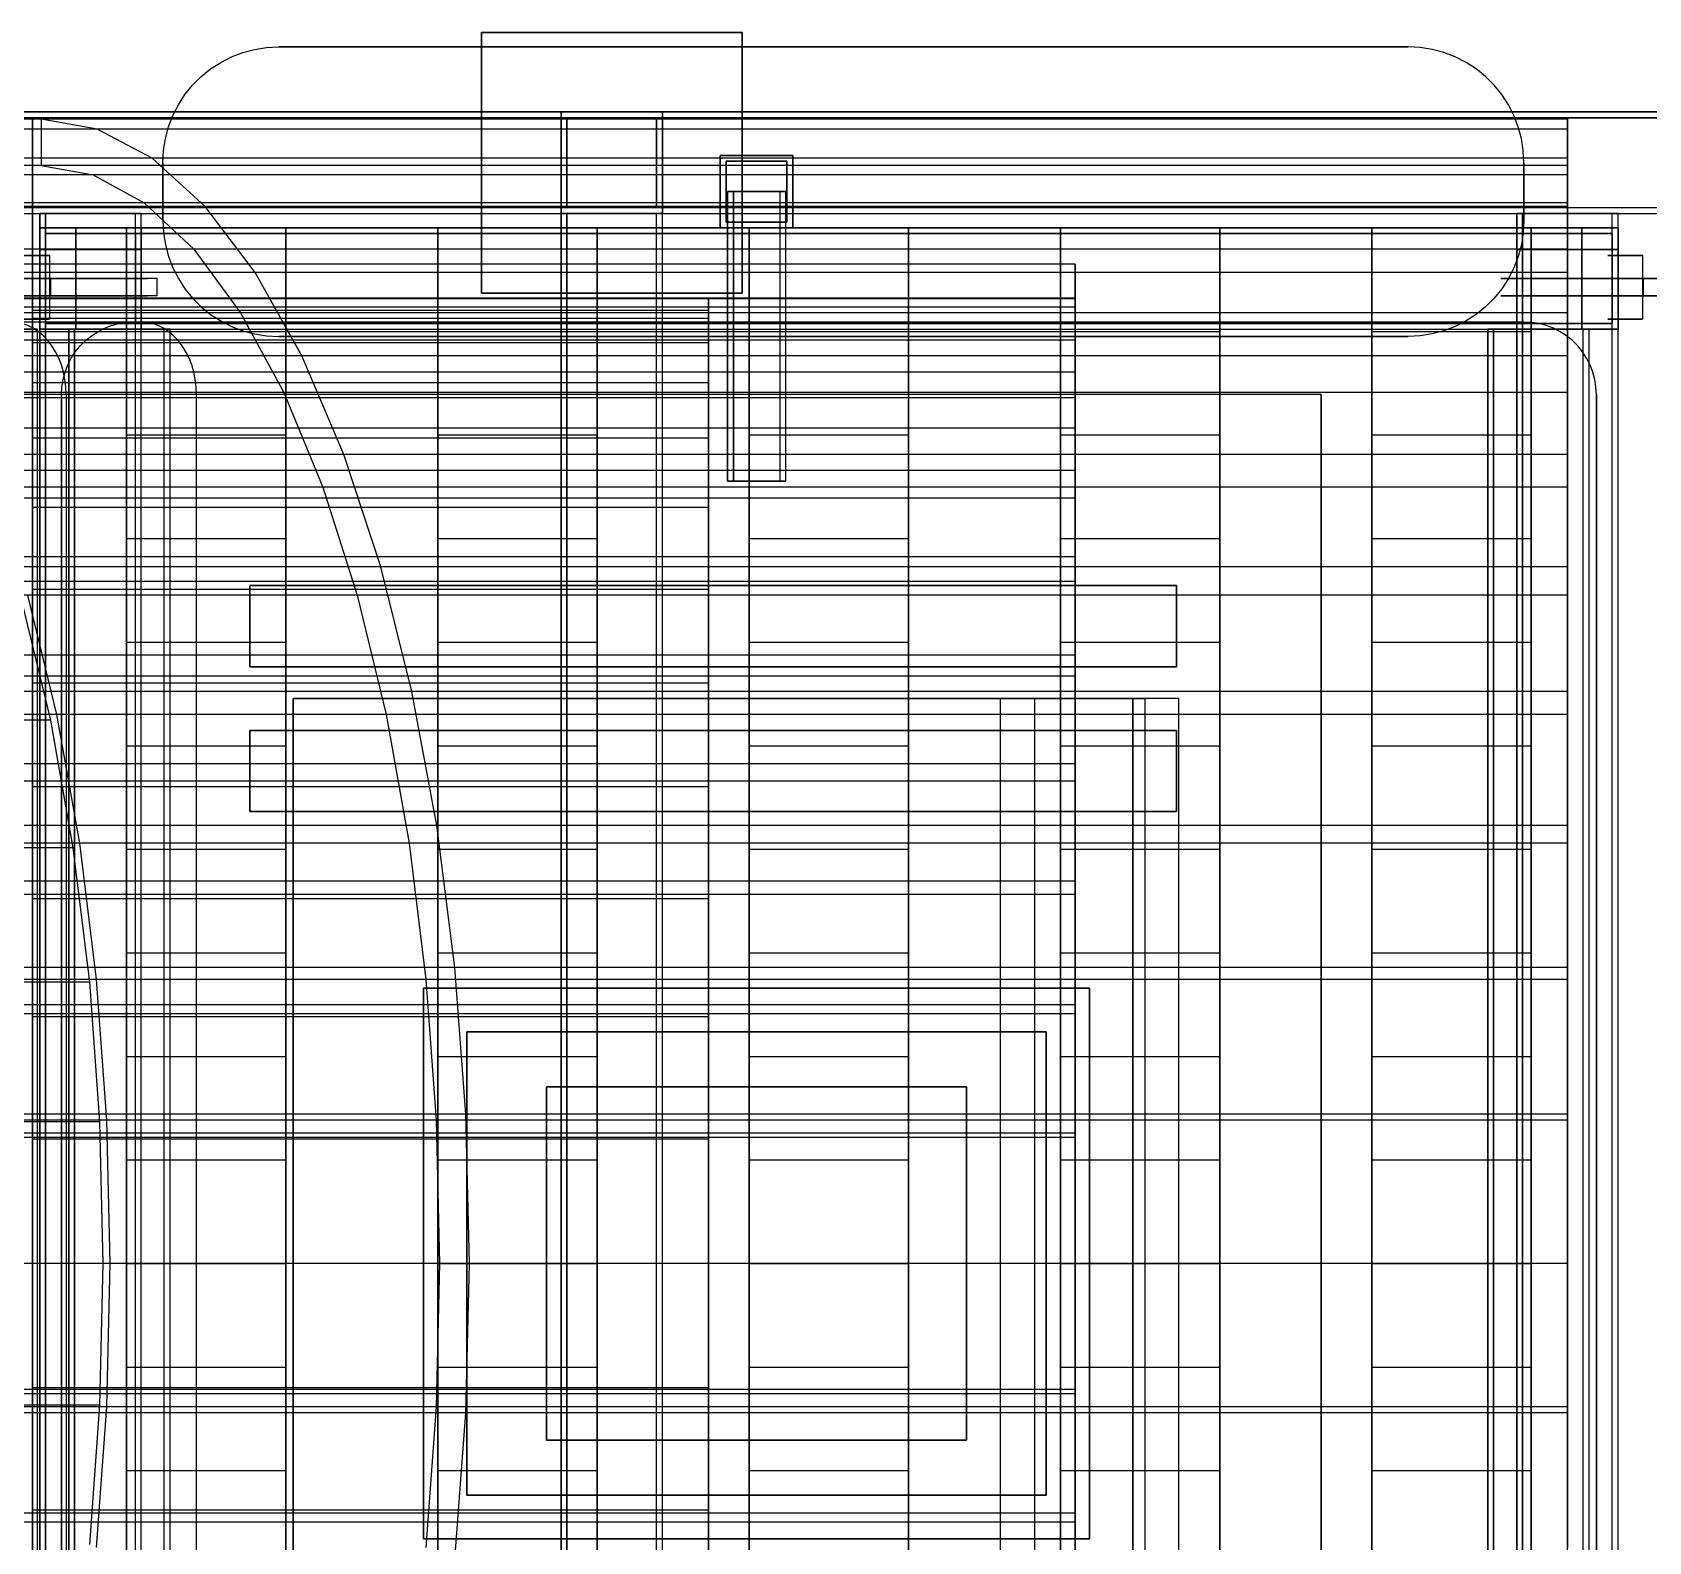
# Model space of a CAD drawing. Header units: millimetres. Extents: x -780 to 1354, y -435 to 425.
# Drawn here: x 0 to 558, y -96 to 425 of the extents above; entities that cross this region are included whole.
import ezdxf

# ---------------------------------------------------------------- set-up
doc = ezdxf.new("R2010")
doc.units = ezdxf.units.MM
for name, color, linetype in [('B02', 7, 'Continuous'), ('B11', 7, 'Continuous'), ('B211', 7, 'Continuous'), ('B311', 7, 'Continuous'), ('B401', 7, 'Continuous'), ('B411', 7, 'Continuous'), ('B50', 7, 'Continuous'), ('B51', 7, 'Continuous'), ('B61', 7, 'Continuous'), ('B62', 7, 'Continuous'), ('C1', 7, 'Continuous'), ('C2', 7, 'Continuous'), ('C41', 7, 'Continuous'), ('D01', 7, 'Continuous'), ('D11', 7, 'Continuous'), ('D20', 7, 'Continuous'), ('D21', 7, 'Continuous'), ('D22', 7, 'Continuous'), ('D23', 7, 'Continuous'), ('E12', 7, 'Continuous'), ('E13', 7, 'Continuous'), ('E14', 7, 'Continuous'), ('EH0', 7, 'Continuous'), ('EH3', 7, 'Continuous'), ('H001', 7, 'Continuous'), ('H011', 7, 'Continuous'), ('H101', 7, 'Continuous'), ('H111', 7, 'Continuous'), ('R021', 7, 'Continuous'), ('R200', 7, 'Continuous'), ('S011', 7, 'Continuous'), ('S020', 7, 'Continuous'), ('S021', 7, 'Continuous'), ('S1000', 7, 'Continuous'), ('S1001', 7, 'Continuous'), ('S1002', 7, 'Continuous'), ('S1003', 7, 'Continuous'), ('S1004', 7, 'Continuous'), ('S200', 7, 'Continuous')]:
    doc.layers.add(name, color=color, linetype=linetype)

msp = doc.modelspace()

# ---------------------------------------------------------------- linework, layer by layer
at = {"layer": 'B02'}
for points in [[(1280, 397.5), (-780, 397.5)], [(-780, 397.5), (1280, 397.5)], [(1280, 395.5), (-780, 395.5)], [(-780, 395.5), (1280, 395.5)], [(-780, 364.5), (1280, 364.5)], [(-780, 364.5), (1280, 364.5)], [(-780, 362.5), (1280, 362.5)], [(-780, 362.5), (1280, 362.5)]]:
    msp.add_lwpolyline(points, dxfattribs=at)
at = {"layer": 'B11'}
for points in [[(182.5, 362.5), (182.5, -362.5)], [(182.5, -362.5), (182.5, 362.5)], [(182.5, 362.5), (182.5, 362.5)], [(217.5, 362.5), (182.5, 362.5)], [(182.5, 362.5), (217.5, 362.5)], [(184.5, 362.5), (184.5, -362.5)], [(215.5, 362.5), (184.5, 362.5)], [(184.5, -362.5), (184.5, 362.5)], [(184.5, 362.5), (215.5, 362.5)], [(184.5, 362.5), (184.5, 362.5)], [(215.5, -362.5), (215.5, 362.5)], [(215.5, -362.5), (215.5, 362.5)], [(215.5, 362.5), (215.5, 362.5)], [(217.5, -362.5), (217.5, 362.5)], [(217.5, -362.5), (217.5, 362.5)], [(217.5, 362.5), (217.5, 362.5)]]:
    msp.add_lwpolyline(points, dxfattribs=at)
at = {"layer": 'B211'}
for points in [[(182.5, 397.5), (182.5, 397.5)], [(217.5, 397.5), (182.5, 397.5)], [(182.5, 397.5), (217.5, 397.5)], [(182.5, 397.5), (182.5, 362.5)], [(182.5, 362.5), (182.5, 397.5)], [(217.5, 397.5), (217.5, 397.5)], [(217.5, 362.5), (217.5, 397.5)], [(217.5, 397.5), (217.5, 362.5)], [(184.5, 395.5), (184.5, 395.5)], [(184.5, 364.5), (184.5, 395.5)], [(184.5, 395.5), (184.5, 364.5)], [(184.5, 395.5), (215.5, 395.5)], [(215.5, 395.5), (184.5, 395.5)], [(215.5, 395.5), (215.5, 395.5)], [(215.5, 395.5), (215.5, 364.5)], [(215.5, 364.5), (215.5, 395.5)], [(184.5, 364.5), (184.5, 364.5)], [(215.5, 364.5), (184.5, 364.5)], [(184.5, 364.5), (215.5, 364.5)], [(215.5, 364.5), (215.5, 364.5)], [(182.5, 362.5), (182.5, 362.5)], [(182.5, 362.5), (217.5, 362.5)], [(217.5, 362.5), (182.5, 362.5)], [(217.5, 362.5), (217.5, 362.5)]]:
    msp.add_lwpolyline(points, dxfattribs=at)
at = {"layer": 'B311'}
for points in [[(155, 335), (155, 425)], [(155, 425), (155, 425)], [(155, 425), (155, 335)], [(245, 425), (155, 425)], [(155, 425), (245, 425)], [(245, 425), (245, 335)], [(245, 425), (245, 425)], [(245, 335), (245, 425)], [(155, 335), (155, 335)], [(155, 335), (245, 335)], [(245, 335), (155, 335)], [(245, 335), (245, 335)]]:
    msp.add_lwpolyline(points, dxfattribs=at)
at = {"layer": 'B401'}
for points in [[(2.5, 357.5), (2.5, 357.5)], [(37.5, 357.5), (2.5, 357.5)], [(2.5, 357.5), (37.5, 357.5)], [(2.5, 357.5), (2.5, 322.5)], [(2.5, 322.5), (2.5, 357.5)], [(37.5, 357.5), (37.5, 357.5)], [(37.5, 322.5), (37.5, 357.5)], [(37.5, 357.5), (37.5, 322.5)], [(4.5, 355.5), (4.5, 355.5)], [(4.5, 324.5), (4.5, 355.5)], [(4.5, 355.5), (4.5, 324.5)], [(4.5, 355.5), (35.5, 355.5)], [(35.5, 355.5), (4.5, 355.5)], [(35.5, 355.5), (35.5, 355.5)], [(35.5, 355.5), (35.5, 324.5)], [(35.5, 324.5), (35.5, 355.5)], [(4.5, 324.5), (4.5, 324.5)], [(35.5, 324.5), (4.5, 324.5)], [(4.5, 324.5), (35.5, 324.5)], [(35.5, 324.5), (35.5, 324.5)], [(2.5, 322.5), (2.5, 322.5)], [(2.5, 322.5), (37.5, 322.5)], [(37.5, 322.5), (2.5, 322.5)], [(37.5, 322.5), (37.5, 322.5)]]:
    msp.add_lwpolyline(points, dxfattribs=at)
at = {"layer": 'B411'}
for points in [[(512.5, 357.5), (512.5, 357.5)], [(547.5, 357.5), (512.5, 357.5)], [(512.5, 357.5), (547.5, 357.5)], [(512.5, 357.5), (512.5, 322.5)], [(512.5, 322.5), (512.5, 357.5)], [(547.5, 357.5), (547.5, 357.5)], [(547.5, 322.5), (547.5, 357.5)], [(547.5, 357.5), (547.5, 322.5)], [(514.5, 355.5), (514.5, 355.5)], [(514.5, 324.5), (514.5, 355.5)], [(514.5, 355.5), (514.5, 324.5)], [(514.5, 355.5), (545.5, 355.5)], [(545.5, 355.5), (514.5, 355.5)], [(545.5, 355.5), (545.5, 355.5)], [(545.5, 355.5), (545.5, 324.5)], [(545.5, 324.5), (545.5, 355.5)], [(514.5, 324.5), (514.5, 324.5)], [(545.5, 324.5), (514.5, 324.5)], [(514.5, 324.5), (545.5, 324.5)], [(545.5, 324.5), (545.5, 324.5)], [(512.5, 322.5), (512.5, 322.5)], [(512.5, 322.5), (547.5, 322.5)], [(547.5, 322.5), (512.5, 322.5)], [(547.5, 322.5), (547.5, 322.5)]]:
    msp.add_lwpolyline(points, dxfattribs=at)
at = {"layer": 'B50'}
for points in [[(2.5, 350), (2.5, -350)], [(2.5, -350), (2.5, 350)], [(2.5, 350), (2.5, 350)], [(37.5, 350), (2.5, 350)], [(2.5, 350), (37.5, 350)], [(4.5, 350), (4.5, -350)], [(35.5, 350), (4.5, 350)], [(4.5, -350), (4.5, 350)], [(4.5, 350), (35.5, 350)], [(4.5, 350), (4.5, 350)], [(35.5, -350), (35.5, 350)], [(35.5, -350), (35.5, 350)], [(35.5, 350), (35.5, 350)], [(37.5, -350), (37.5, 350)], [(37.5, -350), (37.5, 350)], [(37.5, 350), (37.5, 350)]]:
    msp.add_lwpolyline(points, dxfattribs=at)
at = {"layer": 'B51'}
for points in [[(512.5, 350), (512.5, -350)], [(512.5, -350), (512.5, 350)], [(512.5, 350), (512.5, 350)], [(547.5, 350), (512.5, 350)], [(512.5, 350), (547.5, 350)], [(514.5, 350), (514.5, -350)], [(545.5, 350), (514.5, 350)], [(514.5, -350), (514.5, 350)], [(514.5, 350), (545.5, 350)], [(514.5, 350), (514.5, 350)], [(545.5, -350), (545.5, 350)], [(545.5, -350), (545.5, 350)], [(545.5, 350), (545.5, 350)], [(547.5, -350), (547.5, 350)], [(547.5, -350), (547.5, 350)], [(547.5, 350), (547.5, 350)]]:
    msp.add_lwpolyline(points, dxfattribs=at)
at = {"layer": 'B61'}
for points in [[(2.5, 362.5), (2.5, -362.5)], [(2.5, -362.5), (2.5, 362.5)], [(2.5, 362.5), (2.5, 362.5)], [(37.5, 362.5), (2.5, 362.5)], [(2.5, 362.5), (37.5, 362.5)], [(4.5, 362.5), (4.5, -362.5)], [(35.5, 362.5), (4.5, 362.5)], [(4.5, -362.5), (4.5, 362.5)], [(4.5, 362.5), (35.5, 362.5)], [(4.5, 362.5), (4.5, 362.5)], [(35.5, -362.5), (35.5, 362.5)], [(35.5, -362.5), (35.5, 362.5)], [(35.5, 362.5), (35.5, 362.5)], [(37.5, -362.5), (37.5, 362.5)], [(37.5, -362.5), (37.5, 362.5)], [(37.5, 362.5), (37.5, 362.5)]]:
    msp.add_lwpolyline(points, dxfattribs=at)
at = {"layer": 'B62'}
for points in [[(512.5, 362.5), (512.5, -362.5)], [(512.5, -362.5), (512.5, 362.5)], [(512.5, 362.5), (512.5, 362.5)], [(547.5, 362.5), (512.5, 362.5)], [(512.5, 362.5), (547.5, 362.5)], [(514.5, 362.5), (514.5, -362.5)], [(545.5, 362.5), (514.5, 362.5)], [(514.5, -362.5), (514.5, 362.5)], [(514.5, 362.5), (545.5, 362.5)], [(514.5, 362.5), (514.5, 362.5)], [(545.5, -362.5), (545.5, 362.5)], [(545.5, -362.5), (545.5, 362.5)], [(545.5, 362.5), (545.5, 362.5)], [(547.5, -362.5), (547.5, 362.5)], [(547.5, -362.5), (547.5, 362.5)], [(547.5, 362.5), (547.5, 362.5)]]:
    msp.add_lwpolyline(points, dxfattribs=at)
at = {"layer": 'C1'}
for points in [[(3, 395), (-510.25, 395)], [(22.29, 391.62), (-490.96, 391.62)], [(22.29, 391.62), (3, 395)], [(3, 395), (3, 379)], [(41.26, 381.54), (22.29, 391.62)], [(41.26, 381.54), (-471.99, 381.54)], [(59.57, 364.93), (41.26, 381.54)], [(3, 379), (-510.25, 379)], [(20.95, 375.76), (-492.3, 375.76)], [(3, 379), (20.95, 375.76)], [(20.95, 375.76), (38.6, 366.09)], [(38.6, 366.09), (-474.65, 366.09)], [(59.57, 364.93), (-453.68, 364.93)], [(38.6, 366.09), (55.64, 350.15)], [(76.92, 342.08), (59.57, 364.93)], [(55.64, 350.15), (-457.61, 350.15)], [(55.64, 350.15), (71.77, 328.22)], [(76.92, 342.08), (-436.33, 342.08)], [(93, 313.37), (76.92, 342.08)], [(71.77, 328.22), (-441.48, 328.22)], [(71.77, 328.22), (86.73, 300.68)], [(93, 313.37), (-420.25, 313.37)], [(107.53, 279.31), (93, 313.37)], [(86.73, 300.68), (-426.52, 300.68)], [(86.73, 300.68), (100.26, 267.99)], [(107.53, 279.31), (-405.72, 279.31)], [(120.29, 240.46), (107.53, 279.31)], [(100.26, 267.99), (-412.99, 267.99)], [(100.26, 267.99), (112.13, 230.72)], [(120.29, 240.46), (-392.96, 240.46)], [(131.03, 197.5), (120.29, 240.46)], [(112.13, 230.72), (-401.12, 230.72)], [(112.13, 230.72), (122.12, 189.5)], [(131.03, 197.5), (-382.22, 197.5)], [(139.58, 151.16), (131.03, 197.5)], [(122.12, 189.5), (-391.13, 189.5)], [(122.12, 189.5), (130.08, 145.04)], [(139.58, 151.16), (-373.67, 151.16)], [(145.8, 102.23), (139.58, 151.16)], [(130.08, 145.04), (-383.17, 145.04)], [(130.08, 145.04), (135.86, 98.09)], [(145.8, 102.23), (-367.45, 102.23)], [(149.57, 51.56), (145.8, 102.23)], [(135.86, 98.09), (-377.39, 98.09)], [(135.86, 98.09), (139.37, 49.47)], [(149.57, 51.56), (-363.68, 51.56)], [(150.84, 0), (149.57, 51.56)], [(139.37, 49.47), (-373.87, 49.47)], [(139.37, 49.47), (140.55, 0)], [(140.55, 0), (-372.7, 0)], [(150.84, 0), (-362.41, 0)], [(140.55, 0), (139.37, -49.47)], [(149.57, -51.56), (150.84, 0)], [(139.37, -49.47), (-373.87, -49.47)], [(139.37, -49.47), (135.86, -98.09)], [(149.57, -51.56), (-363.68, -51.56)], [(145.8, -102.23), (149.57, -51.56)]]:
    msp.add_lwpolyline(points, dxfattribs=at)
at = {"layer": 'C2'}
for points in [[(530, 395), (0, 395)], [(0, 395), (0, 391.62)], [(0, 379), (0, 395)], [(530, 391.62), (0, 391.62)], [(0, 391.62), (0, 381.54)], [(530, 391.62), (530, 395)], [(530, 395), (530, 379)], [(530, 381.54), (530, 391.62)], [(530, 381.54), (0, 381.54)], [(0, 381.54), (0, 364.93)], [(530, 364.93), (530, 381.54)], [(530, 379), (0, 379)], [(0, 375.76), (0, 379)], [(530, 375.76), (0, 375.76)], [(0, 366.09), (0, 375.76)], [(530, 379), (530, 375.76)], [(530, 375.76), (530, 366.09)], [(530, 366.09), (0, 366.09)], [(0, 350.15), (0, 366.09)], [(530, 364.93), (0, 364.93)], [(0, 364.93), (0, 342.08)], [(530, 366.09), (530, 350.15)], [(530, 342.08), (530, 364.93)], [(530, 350.15), (0, 350.15)], [(0, 328.22), (0, 350.15)], [(530, 350.15), (530, 328.22)], [(530, 342.08), (0, 342.08)], [(0, 342.08), (0, 313.37)], [(530, 313.37), (530, 342.08)], [(530, 328.22), (0, 328.22)], [(0, 300.68), (0, 328.22)], [(530, 328.22), (530, 300.68)], [(530, 313.37), (0, 313.37)], [(0, 313.37), (0, 279.31)], [(530, 279.31), (530, 313.37)], [(530, 300.68), (0, 300.68)], [(0, 267.99), (0, 300.68)], [(530, 300.68), (530, 267.99)], [(530, 279.31), (0, 279.31)], [(0, 279.31), (0, 240.46)], [(530, 240.46), (530, 279.31)], [(530, 267.99), (0, 267.99)], [(0, 230.72), (0, 267.99)], [(530, 267.99), (530, 230.72)], [(530, 240.46), (0, 240.46)], [(0, 240.46), (0, 197.5)], [(530, 197.5), (530, 240.46)], [(530, 230.72), (0, 230.72)], [(0, 189.5), (0, 230.72)], [(530, 230.72), (530, 189.5)], [(530, 197.5), (0, 197.5)], [(0, 197.5), (0, 151.16)], [(530, 151.16), (530, 197.5)], [(530, 189.5), (0, 189.5)], [(0, 145.04), (0, 189.5)], [(530, 189.5), (530, 145.04)], [(530, 151.16), (0, 151.16)], [(0, 151.16), (0, 102.23)], [(530, 102.23), (530, 151.16)], [(530, 145.04), (0, 145.04)], [(0, 98.09), (0, 145.04)], [(530, 145.04), (530, 98.09)], [(530, 102.23), (0, 102.23)], [(0, 102.23), (0, 51.56)], [(530, 51.56), (530, 102.23)], [(530, 98.09), (0, 98.09)], [(0, 49.47), (0, 98.09)], [(530, 98.09), (530, 49.47)], [(530, 51.56), (0, 51.56)], [(0, 51.56), (0, 0)], [(530, 0), (530, 51.56)], [(530, 49.47), (0, 49.47)], [(0, 0), (0, 49.47)], [(530, 49.47), (530, 0)], [(530, 0), (0, 0)], [(0, 0), (0, -51.56)], [(530, 0), (0, 0)], [(0, -49.47), (0, 0)], [(530, -51.56), (530, 0)], [(530, 0), (530, -49.47)], [(530, -49.47), (0, -49.47)], [(0, -98.09), (0, -49.47)], [(530, -49.47), (530, -98.09)], [(530, -51.56), (0, -51.56)], [(0, -51.56), (0, -102.23)], [(530, -102.23), (530, -51.56)]]:
    msp.add_lwpolyline(points, dxfattribs=at)
at = {"layer": 'C41'}
for points in [[(45, 380), (45.22, 384.18), (45.87, 388.32), (46.96, 392.36), (48.46, 396.27), (50.36, 400), (52.64, 403.51), (55.27, 406.77), (58.23, 409.73), (61.49, 412.36), (65, 414.64), (68.73, 416.54), (72.64, 418.04), (76.68, 419.13), (80.82, 419.78), (85, 420)], [(45, 380), (45.22, 384.18), (45.87, 388.32), (46.96, 392.36), (48.46, 396.27), (50.36, 400), (52.64, 403.51), (55.27, 406.77), (58.23, 409.73), (61.49, 412.36), (65, 414.64), (68.73, 416.54), (72.64, 418.04), (76.68, 419.13), (80.82, 419.78), (85, 420)], [(475, 420), (85, 420)], [(85, 420), (85, 420)], [(85, 420), (475, 420)], [(515, 380), (514.78, 384.18), (514.13, 388.32), (513.04, 392.36), (511.54, 396.27), (509.64, 400), (507.36, 403.51), (504.73, 406.77), (501.77, 409.73), (498.51, 412.36), (495, 414.64), (491.27, 416.54), (487.36, 418.04), (483.32, 419.13), (479.18, 419.78), (475, 420)], [(515, 380), (514.78, 384.18), (514.13, 388.32), (513.04, 392.36), (511.54, 396.27), (509.64, 400), (507.36, 403.51), (504.73, 406.77), (501.77, 409.73), (498.51, 412.36), (495, 414.64), (491.27, 416.54), (487.36, 418.04), (483.32, 419.13), (479.18, 419.78), (475, 420)], [(475, 420), (475, 420)], [(45, 360), (45, 380)], [(45, 380), (45, 380)], [(45, 380), (45, 360)], [(515, 360), (515, 380)], [(515, 380), (515, 360)], [(515, 380), (515, 380)], [(45, 360), (45, 360)], [(45, 360), (45.22, 355.82), (45.87, 351.68), (46.96, 347.64), (48.46, 343.73), (50.36, 340), (52.64, 336.49), (55.27, 333.23), (58.23, 330.27), (61.49, 327.64), (65, 325.36), (68.73, 323.46), (72.64, 321.96), (76.68, 320.87), (80.82, 320.22), (85, 320)], [(45, 360), (45.22, 355.82), (45.87, 351.68), (46.96, 347.64), (48.46, 343.73), (50.36, 340), (52.64, 336.49), (55.27, 333.23), (58.23, 330.27), (61.49, 327.64), (65, 325.36), (68.73, 323.46), (72.64, 321.96), (76.68, 320.87), (80.82, 320.22), (85, 320)], [(515, 360), (514.78, 355.82), (514.13, 351.68), (513.04, 347.64), (511.54, 343.73), (509.64, 340), (507.36, 336.49), (504.73, 333.23), (501.77, 330.27), (498.51, 327.64), (495, 325.36), (491.27, 323.46), (487.36, 321.96), (483.32, 320.87), (479.18, 320.22), (475, 320)], [(515, 360), (514.78, 355.82), (514.13, 351.68), (513.04, 347.64), (511.54, 343.73), (509.64, 340), (507.36, 336.49), (504.73, 333.23), (501.77, 330.27), (498.51, 327.64), (495, 325.36), (491.27, 323.46), (487.36, 321.96), (483.32, 320.87), (479.18, 320.22), (475, 320)], [(515, 360), (515, 360)], [(85, 320), (475, 320)], [(85, 320), (85, 320)], [(475, 320), (85, 320)], [(475, 320), (475, 320)]]:
    msp.add_lwpolyline(points, dxfattribs=at)
at = {"layer": 'D01'}
for points in [[(237.5, 382.5), (237.5, 382.5)], [(262.5, 382.5), (237.5, 382.5)], [(237.5, 382.5), (262.5, 382.5)], [(237.5, 382.5), (237.5, 357.5)], [(237.5, 357.5), (237.5, 382.5)], [(239.5, 380.5), (239.5, 380.5)], [(239.5, 359.5), (239.5, 380.5)], [(239.5, 380.5), (239.5, 359.5)], [(239.5, 380.5), (260.5, 380.5)], [(260.5, 380.5), (239.5, 380.5)], [(260.5, 380.5), (260.5, 380.5)], [(260.5, 380.5), (260.5, 359.5)], [(260.5, 359.5), (260.5, 380.5)], [(262.5, 382.5), (262.5, 382.5)], [(262.5, 357.5), (262.5, 382.5)], [(262.5, 382.5), (262.5, 357.5)], [(237.5, 357.5), (237.5, 357.5)], [(237.5, 357.5), (262.5, 357.5)], [(262.5, 357.5), (237.5, 357.5)], [(239.5, 359.5), (239.5, 359.5)], [(260.5, 359.5), (239.5, 359.5)], [(239.5, 359.5), (260.5, 359.5)], [(260.5, 359.5), (260.5, 359.5)], [(262.5, 357.5), (262.5, 357.5)]]:
    msp.add_lwpolyline(points, dxfattribs=at)
at = {"layer": 'D11'}
for points in [[(240, 270.1), (240, 370)], [(240, 370), (240, 270.1)], [(240, 370), (240, 370)], [(240, 370), (260, 370)], [(260, 370), (240, 370)], [(242, 270.1), (242, 370)], [(242, 370), (258, 370)], [(242, 370), (242, 270.1)], [(258, 370), (242, 370)], [(242, 370), (242, 370)], [(258, 370), (258, 270.1)], [(258, 370), (258, 270.1)], [(258, 370), (258, 370)], [(260, 370), (260, 270.1)], [(260, 370), (260, 270.1)], [(260, 370), (260, 370)], [(240, 270.1), (240, 270.1)], [(260, 270.1), (240, 270.1)], [(240, 270.1), (260, 270.1)], [(258, 270.1), (242, 270.1)], [(242, 270.1), (258, 270.1)], [(242, 270.1), (242, 270.1)], [(258, 270.1), (258, 270.1)], [(260, 270.1), (260, 270.1)]]:
    msp.add_lwpolyline(points, dxfattribs=at)
at = {"layer": 'D20'}
for points in [[(445, 300), (-15, 300)], [(445, 300), (-15, 300)], [(445, -300), (445, 300)], [(445, 300), (445, 300)], [(445, 300), (445, -300)], [(75, 234), (395, 234)], [(75, 206), (75, 234)], [(395, 234), (75, 234)], [(75, 234), (75, 206)], [(75, 234), (75, 234)], [(395, 234), (395, 206)], [(395, 206), (395, 234)], [(395, 234), (395, 234)], [(395, 206), (75, 206)], [(75, 206), (395, 206)], [(75, 206), (75, 206)], [(395, 206), (395, 206)], [(75, 156), (75, 184)], [(75, 184), (395, 184)], [(75, 184), (75, 156)], [(395, 184), (75, 184)], [(75, 184), (75, 184)], [(395, 184), (395, 156)], [(395, 156), (395, 184)], [(395, 184), (395, 184)], [(395, 156), (75, 156)], [(75, 156), (395, 156)], [(75, 156), (75, 156)], [(395, 156), (395, 156)]]:
    msp.add_lwpolyline(points, dxfattribs=at)
at = {"layer": 'D21'}
for points in [[(90, -195), (90, 195)], [(90, 195), (90, 195)], [(90, 195), (90, -195)], [(380, 195), (90, 195)], [(90, 195), (380, 195)], [(380, 195), (380, -195)], [(380, 195), (380, 195)], [(380, -195), (380, 195)]]:
    msp.add_lwpolyline(points, dxfattribs=at)
at = {"layer": 'D22'}
for points in [[(334.23, -195), (334.23, 195)], [(334.23, 195), (384.13, 195)], [(334.23, 195), (345.97, 195)], [(345.97, 195), (345.97, -195)], [(395.87, 195), (345.97, 195)], [(384.13, 195), (384.13, -195)], [(395.87, 195), (384.13, 195)], [(395.87, -195), (395.87, 195)]]:
    msp.add_lwpolyline(points, dxfattribs=at)
at = {"layer": 'D23'}
for points in [[(360, 345), (-20, 345)], [(360, 342.05), (-20, 342.05)], [(360, 342.05), (360, 345)], [(360, 345), (360, 333)], [(360, 333.24), (360, 342.05)], [(360, 333.24), (-20, 333.24)], [(360, 333), (-20, 333)], [(360, 330.15), (-20, 330.15)], [(360, 318.74), (360, 333.24)], [(360, 333), (360, 330.15)], [(360, 330.15), (360, 321.65)], [(360, 321.65), (-20, 321.65)], [(360, 318.74), (-20, 318.74)], [(360, 321.65), (360, 307.65)], [(360, 298.78), (360, 318.74)], [(360, 307.65), (-20, 307.65)], [(360, 307.65), (360, 288.39)], [(360, 298.78), (-20, 298.78)], [(360, 273.71), (360, 298.78)], [(360, 288.39), (-20, 288.39)], [(360, 288.39), (360, 264.19)], [(360, 273.71), (-20, 273.71)], [(360, 243.95), (360, 273.71)], [(360, 264.19), (-20, 264.19)], [(360, 264.19), (360, 235.47)], [(360, 243.95), (-20, 243.95)], [(360, 210.02), (360, 243.95)], [(360, 235.47), (-20, 235.47)], [(360, 235.47), (360, 202.72)], [(360, 210.02), (-20, 210.02)], [(360, 172.5), (360, 210.02)], [(360, 202.72), (-20, 202.72)], [(360, 202.72), (360, 166.5)], [(360, 172.5), (-20, 172.5)], [(360, 132.03), (360, 172.5)], [(360, 166.5), (-20, 166.5)], [(360, 166.5), (360, 127.43)], [(360, 132.03), (-20, 132.03)], [(360, 89.29), (360, 132.03)], [(360, 127.43), (-20, 127.43)], [(360, 127.43), (360, 86.19)], [(360, 89.29), (-20, 89.29)], [(360, 86.19), (-20, 86.19)], [(360, 45.03), (360, 89.29)], [(360, 86.19), (360, 43.47)], [(360, 45.03), (-20, 45.03)], [(360, 0), (360, 45.03)], [(360, 43.47), (-20, 43.47)], [(360, 43.47), (360, 0)], [(360, 0), (-20, 0)], [(360, 0), (-20, 0)], [(360, -45.03), (360, 0)], [(360, 0), (360, -43.47)], [(360, -43.47), (-20, -43.47)], [(360, -43.47), (360, -86.19)], [(360, -45.03), (-20, -45.03)], [(360, -89.29), (360, -45.03)], [(360, -86.19), (-20, -86.19)], [(360, -89.29), (-20, -89.29)], [(360, -86.19), (360, -127.43)], [(360, -132.03), (360, -89.29)]]:
    msp.add_lwpolyline(points, dxfattribs=at)
at = {"layer": 'E12'}
for points in [[(135, -95), (135, 95)], [(135, 95), (135, 95)], [(135, 95), (135, -95)], [(365, 95), (135, 95)], [(135, 95), (365, 95)], [(365, 95), (365, -95)], [(365, 95), (365, 95)], [(365, -95), (365, 95)], [(135, -95), (135, -95)], [(135, -95), (365, -95)], [(365, -95), (135, -95)], [(365, -95), (365, -95)]]:
    msp.add_lwpolyline(points, dxfattribs=at)
at = {"layer": 'E13'}
for points in [[(150, -80), (150, 80)], [(150, 80), (150, 80)], [(150, 80), (150, -80)], [(350, 80), (150, 80)], [(150, 80), (350, 80)], [(350, 80), (350, -80)], [(350, 80), (350, 80)], [(350, -80), (350, 80)], [(150, -80), (150, -80)], [(150, -80), (350, -80)], [(350, -80), (150, -80)], [(350, -80), (350, -80)]]:
    msp.add_lwpolyline(points, dxfattribs=at)
at = {"layer": 'E14'}
for points in [[(177.5, -61), (177.5, 61)], [(177.5, 61), (177.5, 61)], [(177.5, 61), (177.5, -61)], [(322.5, 61), (177.5, 61)], [(177.5, 61), (322.5, 61)], [(322.5, 61), (322.5, -61)], [(322.5, 61), (322.5, 61)], [(322.5, -61), (322.5, 61)], [(177.5, -61), (177.5, -61)], [(177.5, -61), (322.5, -61)], [(322.5, -61), (177.5, -61)], [(322.5, -61), (322.5, -61)]]:
    msp.add_lwpolyline(points, dxfattribs=at)
at = {"layer": 'EH0'}
for points in [[(8.39, 189.5), (-1.61, 230.72)], [(-3.65, 228.29), (6.16, 187.5)], [(6.16, 187.5), (-316.75, 187.5)], [(8.39, 189.5), (-314.52, 189.5)], [(6.16, 187.5), (13.97, 143.51)], [(16.35, 145.04), (8.39, 189.5)], [(13.97, 143.51), (-308.94, 143.51)], [(16.35, 145.04), (-306.56, 145.04)], [(13.97, 143.51), (19.65, 97.06)], [(22.13, 98.09), (16.35, 145.04)], [(19.65, 97.06), (-303.26, 97.06)], [(22.13, 98.09), (-300.78, 98.09)], [(19.65, 97.06), (23.09, 48.95)], [(25.64, 49.47), (22.13, 98.09)], [(23.09, 48.95), (-299.82, 48.95)], [(25.64, 49.47), (-297.27, 49.47)], [(23.09, 48.95), (24.25, 0)], [(26.82, 0), (25.64, 49.47)], [(24.25, 0), (-298.66, 0)], [(26.82, 0), (-296.09, 0)], [(24.25, 0), (23.09, -48.95)], [(25.64, -49.47), (26.82, 0)], [(23.09, -48.95), (-299.82, -48.95)], [(25.64, -49.47), (-297.27, -49.47)], [(23.09, -48.95), (19.65, -97.06)], [(22.13, -98.09), (25.64, -49.47)]]:
    msp.add_lwpolyline(points, dxfattribs=at)
at = {"layer": 'EH3'}
for points in [[(233.36, 333), (0, 333)], [(0, 333), (0, 330.15)], [(0, 329), (0, 333)], [(233.36, 330.15), (0, 330.15)], [(0, 330.15), (0, 321.65)], [(233.36, 330.15), (233.36, 333)], [(233.36, 333), (233.36, 329)], [(233.36, 321.65), (233.36, 330.15)], [(233.36, 329), (0, 329)], [(0, 326.19), (0, 329)], [(233.36, 326.19), (0, 326.19)], [(0, 317.79), (0, 326.19)], [(233.36, 329), (233.36, 326.19)], [(233.36, 326.19), (233.36, 317.79)], [(233.36, 321.65), (0, 321.65)], [(0, 321.65), (0, 307.65)], [(233.36, 307.65), (233.36, 321.65)], [(233.36, 317.79), (0, 317.79)], [(0, 303.96), (0, 317.79)], [(233.36, 317.79), (233.36, 303.96)], [(233.36, 307.65), (0, 307.65)], [(0, 307.65), (0, 288.39)], [(233.36, 288.39), (233.36, 307.65)], [(233.36, 303.96), (0, 303.96)], [(0, 284.92), (0, 303.96)], [(233.36, 303.96), (233.36, 284.92)], [(233.36, 288.39), (0, 288.39)], [(0, 288.39), (0, 264.19)], [(233.36, 284.92), (0, 284.92)], [(0, 261.01), (0, 284.92)], [(233.36, 264.19), (233.36, 288.39)], [(233.36, 284.92), (233.36, 261.01)], [(233.36, 264.19), (0, 264.19)], [(0, 264.19), (0, 235.47)], [(233.36, 235.47), (233.36, 264.19)], [(233.36, 261.01), (0, 261.01)], [(0, 232.64), (0, 261.01)], [(233.36, 261.01), (233.36, 232.64)], [(233.36, 235.47), (0, 235.47)], [(0, 235.47), (0, 202.72)], [(233.36, 202.72), (233.36, 235.47)], [(233.36, 232.64), (0, 232.64)], [(0, 200.28), (0, 232.64)], [(233.36, 232.64), (233.36, 200.28)], [(233.36, 202.72), (0, 202.72)], [(0, 202.72), (0, 166.5)], [(233.36, 166.5), (233.36, 202.72)], [(233.36, 200.28), (0, 200.28)], [(0, 164.5), (0, 200.28)], [(233.36, 200.28), (233.36, 164.5)], [(233.36, 166.5), (0, 166.5)], [(0, 166.5), (0, 127.43)], [(233.36, 164.5), (0, 164.5)], [(0, 125.9), (0, 164.5)], [(233.36, 127.43), (233.36, 166.5)], [(233.36, 164.5), (233.36, 125.9)], [(233.36, 127.43), (0, 127.43)], [(0, 127.43), (0, 86.19)], [(233.36, 125.9), (0, 125.9)], [(0, 85.15), (0, 125.9)], [(233.36, 86.19), (233.36, 127.43)], [(233.36, 125.9), (233.36, 85.15)], [(233.36, 86.19), (0, 86.19)], [(0, 86.19), (0, 43.47)], [(233.36, 85.15), (0, 85.15)], [(0, 42.94), (0, 85.15)], [(233.36, 43.47), (233.36, 86.19)], [(233.36, 85.15), (233.36, 42.94)], [(233.36, 43.47), (0, 43.47)], [(0, 43.47), (0, 0)], [(233.36, 42.94), (0, 42.94)], [(0, 0), (0, 42.94)], [(233.36, 0), (233.36, 43.47)], [(233.36, 42.94), (233.36, 0)], [(233.36, 0), (0, 0)], [(0, 0), (0, -43.47)], [(233.36, 0), (0, 0)], [(0, -42.94), (0, 0)], [(233.36, -43.47), (233.36, 0)], [(233.36, 0), (233.36, -42.94)], [(233.36, -42.94), (0, -42.94)], [(0, -85.15), (0, -42.94)], [(233.36, -43.47), (0, -43.47)], [(0, -43.47), (0, -86.19)], [(233.36, -42.94), (233.36, -85.15)], [(233.36, -86.19), (233.36, -43.47)], [(233.36, -85.15), (0, -85.15)], [(0, -125.9), (0, -85.15)], [(233.36, -86.19), (0, -86.19)], [(0, -86.19), (0, -127.43)], [(233.36, -85.15), (233.36, -125.9)], [(233.36, -127.43), (233.36, -86.19)]]:
    msp.add_lwpolyline(points, dxfattribs=at)
at = {"layer": 'H001'}
for points in [[(43, 340), (39.73, 340), (30.41, 340), (16.46, 340), (0, 340), (-16.46, 340), (-30.41, 340), (-39.73, 340), (-43, 340), (-39.73, 340), (-30.41, 340), (-16.46, 340), (0, 340), (16.46, 340), (30.41, 340), (39.73, 340)], [(6.2, 340), (5.73, 340), (4.38, 340), (2.37, 340), (0, 340), (-2.37, 340), (-4.38, 340), (-5.73, 340), (-6.2, 340), (-5.73, 340), (-4.38, 340), (-2.37, 340), (0, 340), (2.37, 340), (4.38, 340), (5.73, 340)], [(6.2, 340), (6.2, 334)], [(43, 334), (43, 340)], [(43, 334), (39.73, 334), (30.41, 334), (16.46, 334), (0, 334), (-16.46, 334), (-30.41, 334), (-39.73, 334), (-43, 334), (-39.73, 334), (-30.41, 334), (-16.46, 334), (0, 334), (16.46, 334), (30.41, 334), (39.73, 334)], [(6.2, 334), (5.73, 334), (4.38, 334), (2.37, 334), (0, 334), (-2.37, 334), (-4.38, 334), (-5.73, 334), (-6.2, 334), (-5.73, 334), (-4.38, 334), (-2.37, 334), (0, 334), (2.37, 334), (4.38, 334), (5.73, 334)]]:
    msp.add_lwpolyline(points, dxfattribs=at)
at = {"layer": 'H011'}
for points in [[(593, 340), (589.73, 340), (580.41, 340), (566.46, 340), (550, 340), (533.54, 340), (519.59, 340), (510.27, 340), (507, 340), (510.27, 340), (519.59, 340), (533.54, 340), (550, 340), (566.46, 340), (580.41, 340), (589.73, 340)], [(556.2, 340), (555.73, 340), (554.38, 340), (552.37, 340), (550, 340), (547.63, 340), (545.62, 340), (544.27, 340), (543.8, 340), (544.27, 340), (545.62, 340), (547.63, 340), (550, 340), (552.37, 340), (554.38, 340), (555.73, 340)], [(556.2, 340), (556.2, 334)], [(593, 334), (589.73, 334), (580.41, 334), (566.46, 334), (550, 334), (533.54, 334), (519.59, 334), (510.27, 334), (507, 334), (510.27, 334), (519.59, 334), (533.54, 334), (550, 334), (566.46, 334), (580.41, 334), (589.73, 334)], [(556.2, 334), (555.73, 334), (554.38, 334), (552.37, 334), (550, 334), (547.63, 334), (545.62, 334), (544.27, 334), (543.8, 334), (544.27, 334), (545.62, 334), (547.63, 334), (550, 334), (552.37, 334), (554.38, 334), (555.73, 334)]]:
    msp.add_lwpolyline(points, dxfattribs=at)
at = {"layer": 'H101'}
for points in [[(6, 348), (5.54, 348), (4.24, 348), (2.3, 348), (0, 348), (-2.3, 348), (-4.24, 348), (-5.54, 348), (-6, 348), (-5.54, 348), (-4.24, 348), (-2.3, 348), (0, 348), (2.3, 348), (4.24, 348), (5.54, 348)], [(6, 326), (6, 348)], [(6, 326), (5.54, 326), (4.24, 326), (2.3, 326), (0, 326), (-2.3, 326), (-4.24, 326), (-5.54, 326), (-6, 326), (-5.54, 326), (-4.24, 326), (-2.3, 326), (0, 326), (2.3, 326), (4.24, 326), (5.54, 326)]]:
    msp.add_lwpolyline(points, dxfattribs=at)
at = {"layer": 'H111'}
for points in [[(556, 348), (555.54, 348), (554.24, 348), (552.3, 348), (550, 348), (547.7, 348), (545.76, 348), (544.46, 348), (544, 348), (544.46, 348), (545.76, 348), (547.7, 348), (550, 348), (552.3, 348), (554.24, 348), (555.54, 348)], [(556, 326), (556, 348)], [(556, 326), (555.54, 326), (554.24, 326), (552.3, 326), (550, 326), (547.7, 326), (545.76, 326), (544.46, 326), (544, 326), (544.46, 326), (545.76, 326), (547.7, 326), (550, 326), (552.3, 326), (554.24, 326), (555.54, 326)]]:
    msp.add_lwpolyline(points, dxfattribs=at)
at = {"layer": 'R021'}
for points in [[(1.67, 322.5), (-25.14, 322.5)], [(-20.82, 322.5), (1.67, 322.5)], [(1.67, -322.5), (1.67, 322.5)]]:
    msp.add_lwpolyline(points, dxfattribs=at)
at = {"layer": 'R200'}
for points in [[(37.47, 325), (-560.05, 325)], [(11.62, 300), (11.52, 302.61), (11.2, 305.2), (10.69, 307.73), (9.97, 310.17), (9.06, 312.5), (7.97, 314.69), (6.7, 316.73), (5.29, 318.58), (3.73, 320.23), (2.05, 321.65), (0.26, 322.84), (-1.61, 323.78), (-3.55, 324.45), (-5.53, 324.86), (-7.53, 325)], [(37.47, 325), (-7.53, 325)], [(56.62, 300), (56.51, 302.61), (56.2, 305.2), (55.68, 307.73), (54.96, 310.17), (54.05, 312.5), (52.96, 314.69), (51.7, 316.73), (50.28, 318.58), (48.72, 320.23), (47.04, 321.65), (45.26, 322.84), (43.39, 323.78), (41.45, 324.45), (39.47, 324.86), (37.47, 325)], [(11.62, 300), (11.62, -300)], [(56.62, 300), (11.62, 300)], [(56.62, -300), (56.62, 300)]]:
    msp.add_lwpolyline(points, dxfattribs=at)
at = {"layer": 'S011'}
for points in [[(535, 357.5), (15, 357.5)], [(15, 357.5), (535, 357.5)], [(15, 357.5), (15, 357.5)], [(15, 357.5), (15, 322.5)], [(15, 322.5), (15, 357.5)], [(535, 357.5), (535, 357.5)], [(535, 322.5), (535, 357.5)], [(535, 357.5), (535, 322.5)], [(535, 355.5), (15, 355.5)], [(15, 355.5), (15, 324.5)], [(15, 355.5), (535, 355.5)], [(15, 324.5), (15, 355.5)], [(15, 355.5), (15, 355.5)], [(535, 324.5), (535, 355.5)], [(535, 355.5), (535, 324.5)], [(535, 355.5), (535, 355.5)], [(15, 324.5), (535, 324.5)], [(15, 324.5), (535, 324.5)], [(15, 324.5), (15, 324.5)], [(535, 324.5), (535, 324.5)], [(15, 322.5), (535, 322.5)], [(15, 322.5), (535, 322.5)], [(15, 322.5), (15, 322.5)], [(535, 322.5), (535, 322.5)]]:
    msp.add_lwpolyline(points, dxfattribs=at)
at = {"layer": 'S020'}
for points in [[(12.5, 322.5), (12.5, -322.5)], [(12.5, -322.5), (12.5, 322.5)], [(12.5, 322.5), (12.5, 322.5)], [(47.5, 322.5), (12.5, 322.5)], [(12.5, 322.5), (47.5, 322.5)], [(14.5, 322.5), (14.5, -322.5)], [(45.5, 322.5), (14.5, 322.5)], [(14.5, -322.5), (14.5, 322.5)], [(14.5, 322.5), (45.5, 322.5)], [(14.5, 322.5), (14.5, 322.5)], [(45.5, -322.5), (45.5, 322.5)], [(45.5, -322.5), (45.5, 322.5)], [(45.5, 322.5), (45.5, 322.5)], [(47.5, -322.5), (47.5, 322.5)], [(47.5, -322.5), (47.5, 322.5)], [(47.5, 322.5), (47.5, 322.5)]]:
    msp.add_lwpolyline(points, dxfattribs=at)
at = {"layer": 'S021'}
for points in [[(502.5, 322.5), (502.5, -322.5)], [(502.5, -322.5), (502.5, 322.5)], [(502.5, 322.5), (502.5, 322.5)], [(537.5, 322.5), (502.5, 322.5)], [(502.5, 322.5), (537.5, 322.5)], [(504.5, 322.5), (504.5, -322.5)], [(535.5, 322.5), (504.5, 322.5)], [(504.5, -322.5), (504.5, 322.5)], [(504.5, 322.5), (535.5, 322.5)], [(504.5, 322.5), (504.5, 322.5)], [(535.5, -322.5), (535.5, 322.5)], [(535.5, -322.5), (535.5, 322.5)], [(535.5, 322.5), (535.5, 322.5)], [(537.5, -322.5), (537.5, 322.5)], [(537.5, -322.5), (537.5, 322.5)], [(537.5, 322.5), (537.5, 322.5)]]:
    msp.add_lwpolyline(points, dxfattribs=at)
at = {"layer": 'S1000'}
for points in [[(32.5, 357.5), (87.5, 357.5)], [(32.5, 321.75), (32.5, 357.5)], [(32.5, 357.5), (87.5, 357.5)], [(32.5, 357.5), (32.5, 357.5)], [(32.5, 357.5), (32.5, 321.75)], [(87.5, 357.5), (87.5, 321.75)], [(87.5, 357.5), (87.5, 357.5)], [(87.5, 321.75), (87.5, 357.5)], [(32.5, 321.75), (87.5, 321.75)], [(32.5, 286), (32.5, 321.75)], [(32.5, 321.75), (87.5, 321.75)], [(32.5, 321.75), (32.5, 286)], [(87.5, 321.75), (87.5, 286)], [(87.5, 286), (87.5, 321.75)], [(32.5, 286), (87.5, 286)], [(32.5, 250.25), (32.5, 286)], [(32.5, 286), (87.5, 286)], [(32.5, 286), (32.5, 250.25)], [(87.5, 286), (87.5, 250.25)], [(87.5, 250.25), (87.5, 286)], [(32.5, 250.25), (87.5, 250.25)], [(32.5, 214.5), (32.5, 250.25)], [(32.5, 250.25), (87.5, 250.25)], [(32.5, 250.25), (32.5, 214.5)], [(87.5, 250.25), (87.5, 214.5)], [(87.5, 214.5), (87.5, 250.25)], [(32.5, 214.5), (87.5, 214.5)], [(32.5, 178.75), (32.5, 214.5)], [(32.5, 214.5), (87.5, 214.5)], [(32.5, 214.5), (32.5, 178.75)], [(87.5, 214.5), (87.5, 178.75)], [(87.5, 178.75), (87.5, 214.5)], [(32.5, 178.75), (87.5, 178.75)], [(32.5, 143), (32.5, 178.75)], [(32.5, 178.75), (87.5, 178.75)], [(32.5, 178.75), (32.5, 143)], [(87.5, 178.75), (87.5, 143)], [(87.5, 143), (87.5, 178.75)], [(32.5, 143), (87.5, 143)], [(32.5, 107.25), (32.5, 143)], [(32.5, 143), (87.5, 143)], [(32.5, 143), (32.5, 107.25)], [(87.5, 143), (87.5, 107.25)], [(87.5, 107.25), (87.5, 143)], [(32.5, 107.25), (87.5, 107.25)], [(32.5, 71.5), (32.5, 107.25)], [(32.5, 107.25), (87.5, 107.25)], [(32.5, 107.25), (32.5, 71.5)], [(87.5, 107.25), (87.5, 71.5)], [(87.5, 71.5), (87.5, 107.25)], [(32.5, 71.5), (87.5, 71.5)], [(32.5, 35.75), (32.5, 71.5)], [(32.5, 71.5), (87.5, 71.5)], [(32.5, 71.5), (32.5, 35.75)], [(87.5, 71.5), (87.5, 35.75)], [(87.5, 35.75), (87.5, 71.5)], [(32.5, 35.75), (87.5, 35.75)], [(32.5, 0), (32.5, 35.75)], [(32.5, 35.75), (87.5, 35.75)], [(32.5, 35.75), (32.5, 0)], [(87.5, 35.75), (87.5, 0)], [(87.5, 0), (87.5, 35.75)], [(32.5, 0), (87.5, 0)], [(32.5, -35.75), (32.5, 0)], [(32.5, 0), (87.5, 0)], [(32.5, 0), (32.5, -35.75)], [(87.5, 0), (87.5, -35.75)], [(87.5, -35.75), (87.5, 0)], [(32.5, -35.75), (87.5, -35.75)], [(32.5, -71.5), (32.5, -35.75)], [(32.5, -35.75), (87.5, -35.75)], [(32.5, -35.75), (32.5, -71.5)], [(87.5, -35.75), (87.5, -71.5)], [(87.5, -71.5), (87.5, -35.75)], [(32.5, -71.5), (87.5, -71.5)], [(32.5, -107.25), (32.5, -71.5)], [(32.5, -71.5), (87.5, -71.5)], [(32.5, -71.5), (32.5, -107.25)], [(87.5, -71.5), (87.5, -107.25)], [(87.5, -107.25), (87.5, -71.5)]]:
    msp.add_lwpolyline(points, dxfattribs=at)
at = {"layer": 'S1001'}
for points in [[(140, 357.5), (195, 357.5)], [(140, 321.75), (140, 357.5)], [(140, 357.5), (195, 357.5)], [(140, 357.5), (140, 357.5)], [(140, 357.5), (140, 321.75)], [(195, 357.5), (195, 321.75)], [(195, 357.5), (195, 357.5)], [(195, 321.75), (195, 357.5)], [(140, 321.75), (195, 321.75)], [(140, 286), (140, 321.75)], [(140, 321.75), (195, 321.75)], [(140, 321.75), (140, 286)], [(195, 321.75), (195, 286)], [(195, 286), (195, 321.75)], [(140, 286), (195, 286)], [(140, 250.25), (140, 286)], [(140, 286), (195, 286)], [(140, 286), (140, 250.25)], [(195, 286), (195, 250.25)], [(195, 250.25), (195, 286)], [(140, 250.25), (195, 250.25)], [(140, 214.5), (140, 250.25)], [(140, 250.25), (195, 250.25)], [(140, 250.25), (140, 214.5)], [(195, 250.25), (195, 214.5)], [(195, 214.5), (195, 250.25)], [(140, 214.5), (195, 214.5)], [(140, 178.75), (140, 214.5)], [(140, 214.5), (195, 214.5)], [(140, 214.5), (140, 178.75)], [(195, 214.5), (195, 178.75)], [(195, 178.75), (195, 214.5)], [(140, 178.75), (195, 178.75)], [(140, 143), (140, 178.75)], [(140, 178.75), (195, 178.75)], [(140, 178.75), (140, 143)], [(195, 178.75), (195, 143)], [(195, 143), (195, 178.75)], [(140, 143), (195, 143)], [(140, 107.25), (140, 143)], [(140, 143), (195, 143)], [(140, 143), (140, 107.25)], [(195, 143), (195, 107.25)], [(195, 107.25), (195, 143)], [(140, 107.25), (195, 107.25)], [(140, 71.5), (140, 107.25)], [(140, 107.25), (195, 107.25)], [(140, 107.25), (140, 71.5)], [(195, 107.25), (195, 71.5)], [(195, 71.5), (195, 107.25)], [(140, 71.5), (195, 71.5)], [(140, 35.75), (140, 71.5)], [(140, 71.5), (195, 71.5)], [(140, 71.5), (140, 35.75)], [(195, 71.5), (195, 35.75)], [(195, 35.75), (195, 71.5)], [(140, 35.75), (195, 35.75)], [(140, 0), (140, 35.75)], [(140, 35.75), (195, 35.75)], [(140, 35.75), (140, 0)], [(195, 35.75), (195, 0)], [(195, 0), (195, 35.75)], [(140, 0), (195, 0)], [(140, -35.75), (140, 0)], [(140, 0), (195, 0)], [(140, 0), (140, -35.75)], [(195, 0), (195, -35.75)], [(195, -35.75), (195, 0)], [(140, -35.75), (195, -35.75)], [(140, -71.5), (140, -35.75)], [(140, -35.75), (195, -35.75)], [(140, -35.75), (140, -71.5)], [(195, -35.75), (195, -71.5)], [(195, -71.5), (195, -35.75)], [(140, -71.5), (195, -71.5)], [(140, -107.25), (140, -71.5)], [(140, -71.5), (195, -71.5)], [(140, -71.5), (140, -107.25)], [(195, -71.5), (195, -107.25)], [(195, -107.25), (195, -71.5)]]:
    msp.add_lwpolyline(points, dxfattribs=at)
at = {"layer": 'S1002'}
for points in [[(247.5, 357.5), (302.5, 357.5)], [(247.5, 321.75), (247.5, 357.5)], [(247.5, 357.5), (302.5, 357.5)], [(247.5, 357.5), (247.5, 357.5)], [(247.5, 357.5), (247.5, 321.75)], [(302.5, 357.5), (302.5, 321.75)], [(302.5, 357.5), (302.5, 357.5)], [(302.5, 321.75), (302.5, 357.5)], [(247.5, 321.75), (302.5, 321.75)], [(247.5, 286), (247.5, 321.75)], [(247.5, 321.75), (302.5, 321.75)], [(247.5, 321.75), (247.5, 286)], [(302.5, 321.75), (302.5, 286)], [(302.5, 286), (302.5, 321.75)], [(247.5, 286), (302.5, 286)], [(247.5, 250.25), (247.5, 286)], [(247.5, 286), (302.5, 286)], [(247.5, 286), (247.5, 250.25)], [(302.5, 286), (302.5, 250.25)], [(302.5, 250.25), (302.5, 286)], [(247.5, 250.25), (302.5, 250.25)], [(247.5, 214.5), (247.5, 250.25)], [(247.5, 250.25), (302.5, 250.25)], [(247.5, 250.25), (247.5, 214.5)], [(302.5, 250.25), (302.5, 214.5)], [(302.5, 214.5), (302.5, 250.25)], [(247.5, 214.5), (302.5, 214.5)], [(247.5, 178.75), (247.5, 214.5)], [(247.5, 214.5), (302.5, 214.5)], [(247.5, 214.5), (247.5, 178.75)], [(302.5, 214.5), (302.5, 178.75)], [(302.5, 178.75), (302.5, 214.5)], [(247.5, 178.75), (302.5, 178.75)], [(247.5, 143), (247.5, 178.75)], [(247.5, 178.75), (302.5, 178.75)], [(247.5, 178.75), (247.5, 143)], [(302.5, 178.75), (302.5, 143)], [(302.5, 143), (302.5, 178.75)], [(247.5, 143), (302.5, 143)], [(247.5, 107.25), (247.5, 143)], [(247.5, 143), (302.5, 143)], [(247.5, 143), (247.5, 107.25)], [(302.5, 143), (302.5, 107.25)], [(302.5, 107.25), (302.5, 143)], [(247.5, 107.25), (302.5, 107.25)], [(247.5, 71.5), (247.5, 107.25)], [(247.5, 107.25), (302.5, 107.25)], [(247.5, 107.25), (247.5, 71.5)], [(302.5, 107.25), (302.5, 71.5)], [(302.5, 71.5), (302.5, 107.25)], [(247.5, 71.5), (302.5, 71.5)], [(247.5, 35.75), (247.5, 71.5)], [(247.5, 71.5), (302.5, 71.5)], [(247.5, 71.5), (247.5, 35.75)], [(302.5, 71.5), (302.5, 35.75)], [(302.5, 35.75), (302.5, 71.5)], [(247.5, 35.75), (302.5, 35.75)], [(247.5, 0), (247.5, 35.75)], [(247.5, 35.75), (302.5, 35.75)], [(247.5, 35.75), (247.5, 0)], [(302.5, 35.75), (302.5, 0)], [(302.5, 0), (302.5, 35.75)], [(247.5, 0), (302.5, 0)], [(247.5, -35.75), (247.5, 0)], [(247.5, 0), (302.5, 0)], [(247.5, 0), (247.5, -35.75)], [(302.5, 0), (302.5, -35.75)], [(302.5, -35.75), (302.5, 0)], [(247.5, -35.75), (302.5, -35.75)], [(247.5, -71.5), (247.5, -35.75)], [(247.5, -35.75), (302.5, -35.75)], [(247.5, -35.75), (247.5, -71.5)], [(302.5, -35.75), (302.5, -71.5)], [(302.5, -71.5), (302.5, -35.75)], [(247.5, -71.5), (302.5, -71.5)], [(247.5, -107.25), (247.5, -71.5)], [(247.5, -71.5), (302.5, -71.5)], [(247.5, -71.5), (247.5, -107.25)], [(302.5, -71.5), (302.5, -107.25)], [(302.5, -107.25), (302.5, -71.5)]]:
    msp.add_lwpolyline(points, dxfattribs=at)
at = {"layer": 'S1003'}
for points in [[(355, 357.5), (410, 357.5)], [(355, 321.75), (355, 357.5)], [(355, 357.5), (410, 357.5)], [(355, 357.5), (355, 357.5)], [(355, 357.5), (355, 321.75)], [(410, 357.5), (410, 321.75)], [(410, 357.5), (410, 357.5)], [(410, 321.75), (410, 357.5)], [(355, 321.75), (410, 321.75)], [(355, 286), (355, 321.75)], [(355, 321.75), (410, 321.75)], [(355, 321.75), (355, 286)], [(410, 321.75), (410, 286)], [(410, 286), (410, 321.75)], [(355, 286), (410, 286)], [(355, 250.25), (355, 286)], [(355, 286), (410, 286)], [(355, 286), (355, 250.25)], [(410, 286), (410, 250.25)], [(410, 250.25), (410, 286)], [(355, 250.25), (410, 250.25)], [(355, 214.5), (355, 250.25)], [(355, 250.25), (410, 250.25)], [(355, 250.25), (355, 214.5)], [(410, 250.25), (410, 214.5)], [(410, 214.5), (410, 250.25)], [(355, 214.5), (410, 214.5)], [(355, 178.75), (355, 214.5)], [(355, 214.5), (410, 214.5)], [(355, 214.5), (355, 178.75)], [(410, 214.5), (410, 178.75)], [(410, 178.75), (410, 214.5)], [(355, 178.75), (410, 178.75)], [(355, 143), (355, 178.75)], [(355, 178.75), (410, 178.75)], [(355, 178.75), (355, 143)], [(410, 178.75), (410, 143)], [(410, 143), (410, 178.75)], [(355, 143), (410, 143)], [(355, 107.25), (355, 143)], [(355, 143), (410, 143)], [(355, 143), (355, 107.25)], [(410, 143), (410, 107.25)], [(410, 107.25), (410, 143)], [(355, 107.25), (410, 107.25)], [(355, 71.5), (355, 107.25)], [(355, 107.25), (410, 107.25)], [(355, 107.25), (355, 71.5)], [(410, 107.25), (410, 71.5)], [(410, 71.5), (410, 107.25)], [(355, 71.5), (410, 71.5)], [(355, 35.75), (355, 71.5)], [(355, 71.5), (410, 71.5)], [(355, 71.5), (355, 35.75)], [(410, 71.5), (410, 35.75)], [(410, 35.75), (410, 71.5)], [(355, 35.75), (410, 35.75)], [(355, 0), (355, 35.75)], [(355, 35.75), (410, 35.75)], [(355, 35.75), (355, 0)], [(410, 35.75), (410, 0)], [(410, 0), (410, 35.75)], [(355, 0), (410, 0)], [(355, -35.75), (355, 0)], [(355, 0), (410, 0)], [(355, 0), (355, -35.75)], [(410, 0), (410, -35.75)], [(410, -35.75), (410, 0)], [(355, -35.75), (410, -35.75)], [(355, -71.5), (355, -35.75)], [(355, -35.75), (410, -35.75)], [(355, -35.75), (355, -71.5)], [(410, -35.75), (410, -71.5)], [(410, -71.5), (410, -35.75)], [(355, -71.5), (410, -71.5)], [(355, -107.25), (355, -71.5)], [(355, -71.5), (410, -71.5)], [(355, -71.5), (355, -107.25)], [(410, -71.5), (410, -107.25)], [(410, -107.25), (410, -71.5)]]:
    msp.add_lwpolyline(points, dxfattribs=at)
at = {"layer": 'S1004'}
for points in [[(462.5, 357.5), (517.5, 357.5)], [(462.5, 321.75), (462.5, 357.5)], [(462.5, 357.5), (517.5, 357.5)], [(462.5, 357.5), (462.5, 357.5)], [(462.5, 357.5), (462.5, 321.75)], [(517.5, 357.5), (517.5, 321.75)], [(517.5, 357.5), (517.5, 357.5)], [(517.5, 321.75), (517.5, 357.5)], [(462.5, 321.75), (517.5, 321.75)], [(462.5, 286), (462.5, 321.75)], [(462.5, 321.75), (517.5, 321.75)], [(462.5, 321.75), (462.5, 286)], [(517.5, 321.75), (517.5, 286)], [(517.5, 286), (517.5, 321.75)], [(462.5, 286), (517.5, 286)], [(462.5, 250.25), (462.5, 286)], [(462.5, 286), (517.5, 286)], [(462.5, 286), (462.5, 250.25)], [(517.5, 286), (517.5, 250.25)], [(517.5, 250.25), (517.5, 286)], [(462.5, 250.25), (517.5, 250.25)], [(462.5, 214.5), (462.5, 250.25)], [(462.5, 250.25), (517.5, 250.25)], [(462.5, 250.25), (462.5, 214.5)], [(517.5, 250.25), (517.5, 214.5)], [(517.5, 214.5), (517.5, 250.25)], [(462.5, 214.5), (517.5, 214.5)], [(462.5, 178.75), (462.5, 214.5)], [(462.5, 214.5), (517.5, 214.5)], [(462.5, 214.5), (462.5, 178.75)], [(517.5, 214.5), (517.5, 178.75)], [(517.5, 178.75), (517.5, 214.5)], [(462.5, 178.75), (517.5, 178.75)], [(462.5, 143), (462.5, 178.75)], [(462.5, 178.75), (517.5, 178.75)], [(462.5, 178.75), (462.5, 143)], [(517.5, 178.75), (517.5, 143)], [(517.5, 143), (517.5, 178.75)], [(462.5, 143), (517.5, 143)], [(462.5, 107.25), (462.5, 143)], [(462.5, 143), (517.5, 143)], [(462.5, 143), (462.5, 107.25)], [(517.5, 143), (517.5, 107.25)], [(517.5, 107.25), (517.5, 143)], [(462.5, 107.25), (517.5, 107.25)], [(462.5, 71.5), (462.5, 107.25)], [(462.5, 107.25), (517.5, 107.25)], [(462.5, 107.25), (462.5, 71.5)], [(517.5, 107.25), (517.5, 71.5)], [(517.5, 71.5), (517.5, 107.25)], [(462.5, 71.5), (517.5, 71.5)], [(462.5, 35.75), (462.5, 71.5)], [(462.5, 71.5), (517.5, 71.5)], [(462.5, 71.5), (462.5, 35.75)], [(517.5, 71.5), (517.5, 35.75)], [(517.5, 35.75), (517.5, 71.5)], [(462.5, 35.75), (517.5, 35.75)], [(462.5, 0), (462.5, 35.75)], [(462.5, 35.75), (517.5, 35.75)], [(462.5, 35.75), (462.5, 0)], [(517.5, 35.75), (517.5, 0)], [(517.5, 0), (517.5, 35.75)], [(462.5, 0), (517.5, 0)], [(462.5, -35.75), (462.5, 0)], [(462.5, 0), (517.5, 0)], [(462.5, 0), (462.5, -35.75)], [(517.5, 0), (517.5, -35.75)], [(517.5, -35.75), (517.5, 0)], [(462.5, -35.75), (517.5, -35.75)], [(462.5, -71.5), (462.5, -35.75)], [(462.5, -35.75), (517.5, -35.75)], [(462.5, -35.75), (462.5, -71.5)], [(517.5, -35.75), (517.5, -71.5)], [(517.5, -71.5), (517.5, -35.75)], [(462.5, -71.5), (517.5, -71.5)], [(462.5, -107.25), (462.5, -71.5)], [(462.5, -71.5), (517.5, -71.5)], [(462.5, -71.5), (462.5, -107.25)], [(517.5, -71.5), (517.5, -107.25)], [(517.5, -107.25), (517.5, -71.5)]]:
    msp.add_lwpolyline(points, dxfattribs=at)
at = {"layer": 'S200'}
for points in [[(10, 300), (10.14, 302.61), (10.55, 305.2), (11.22, 307.73), (12.16, 310.17), (13.35, 312.5), (14.77, 314.69), (16.42, 316.73), (18.27, 318.58), (20.31, 320.23), (22.5, 321.65), (24.83, 322.84), (27.27, 323.78), (29.8, 324.45), (32.39, 324.86), (35, 325)], [(10, 300), (10.14, 302.61), (10.55, 305.2), (11.22, 307.73), (12.16, 310.17), (13.35, 312.5), (14.77, 314.69), (16.42, 316.73), (18.27, 318.58), (20.31, 320.23), (22.5, 321.65), (24.83, 322.84), (27.27, 323.78), (29.8, 324.45), (32.39, 324.86), (35, 325)], [(515, 325), (35, 325)], [(35, 325), (35, 325)], [(35, 325), (515, 325)], [(540, 300), (539.86, 302.61), (539.45, 305.2), (538.78, 307.73), (537.84, 310.17), (536.65, 312.5), (535.23, 314.69), (533.58, 316.73), (531.73, 318.58), (529.69, 320.23), (527.5, 321.65), (525.17, 322.84), (522.73, 323.78), (520.2, 324.45), (517.61, 324.86), (515, 325)], [(540, 300), (539.86, 302.61), (539.45, 305.2), (538.78, 307.73), (537.84, 310.17), (536.65, 312.5), (535.23, 314.69), (533.58, 316.73), (531.73, 318.58), (529.69, 320.23), (527.5, 321.65), (525.17, 322.84), (522.73, 323.78), (520.2, 324.45), (517.61, 324.86), (515, 325)], [(515, 325), (515, 325)], [(10, -300), (10, 300)], [(10, 300), (10, 300)], [(10, 300), (10, -300)], [(540, -300), (540, 300)], [(540, 300), (540, -300)], [(540, 300), (540, 300)]]:
    msp.add_lwpolyline(points, dxfattribs=at)

doc.saveas('drawing.dxf')
